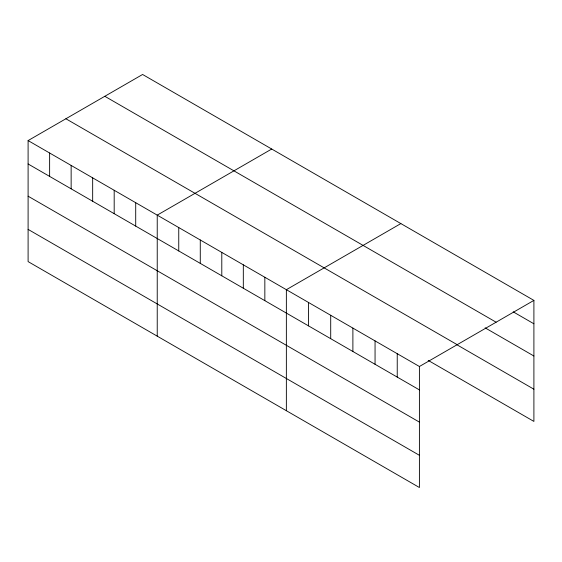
<?xml version="1.0" encoding="UTF-8"?>
<svg xmlns="http://www.w3.org/2000/svg" width="562" height="562" viewBox="0 0 562 562"><rect width="100%" height="100%" fill="white"/><g stroke="black" fill="none" stroke-linecap="round" stroke-linejoin="round"><path stroke-width="0.84" d="M28.1 140.577L419.407 366.501L419.407 487.521L28.1 261.604L28.1 140.577L142.593 74.479L533.9 300.396L533.9 421.423L428.202 360.397M271.727 149.028L157.234 215.134L157.234 336.153M400.854 223.585L286.36 289.69L286.36 410.71M419.407 366.501L533.9 300.396M513.204 311.84L533.9 323.789M104.813 96.292L496.12 322.209M485.118 327.843L533.9 356.006M65.88 118.765L457.187 344.682M456.288 344.394L533.9 389.199M28.1 163.971L419.407 389.895M28.1 196.194L419.407 422.111M28.1 229.387L419.407 455.304M397.236 353.695L397.236 377.088M375.058 340.895L375.058 364.288M352.887 328.096L352.887 351.482M330.709 315.289L330.709 338.682M308.538 302.489L308.538 325.883M264.843 277.263L264.843 300.656M243.318 264.835L243.318 288.229M221.793 252.408L221.793 275.802M200.276 239.981L200.276 263.374M178.751 227.561L178.751 250.954M135.709 202.706L135.709 226.1M114.184 190.279L114.184 213.672M92.667 177.859L92.667 201.252M71.142 165.432L71.142 188.825M49.625 153.005L49.625 176.398"/></g></svg>
